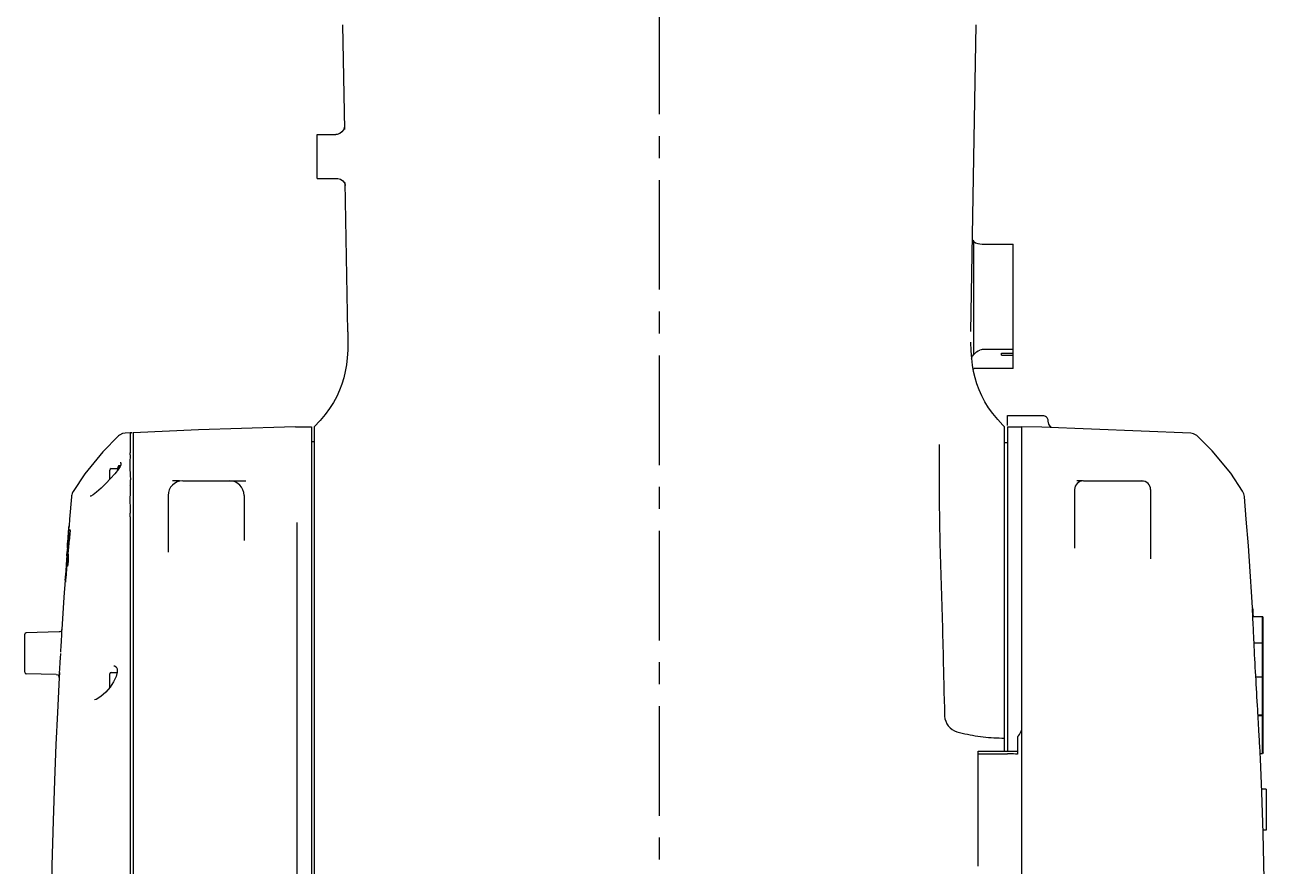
# Model space of a CAD drawing. Header units: millimetres. Extents: x 5828 to 6704, y 123 to 421.
# Drawn here: x 6346.09 to 6367.32, y 244.08 to 258.47 of the extents above; entities that cross this region are included whole.
import ezdxf

# ---------------------------------------------------------------- set-up
doc = ezdxf.new("R2010")
doc.units = ezdxf.units.MM
doc.linetypes.add('CENTER', pattern=[0.6, 0.375, -0.075, 0.075, -0.075])
doc.layers.add('中心线', color=7, linetype='Continuous')
doc.layers.add('外形图', color=7, linetype='Continuous')

msp = doc.modelspace()

# ---------------------------------------------------------------- linework, layer by layer
at = {"layer": '中心线', "linetype": 'CENTER', "ltscale": 5}
msp.add_line((6356.9435, 220.9399), (6356.9435, 286.1022), dxfattribs=at)
at = {"layer": '外形图', "linetype": 'Continuous'}
for p, q in [((6351.5253, 258.4712), (6351.5566, 256.6787)), ((6362.3277, 256.521), (6362.3618, 258.471)), ((6351.5151, 256.6385), (6351.4783, 256.6111)), ((6351.0935, 255.8438), (6351.0935, 256.5938)), ((6351.0935, 256.5938), (6351.4084, 256.5938)), ((6362.2709, 253.2215), (6362.3277, 256.521)), ((6351.0935, 255.8438), (6351.4265, 255.8438)), ((6351.6162, 253.2205), (6351.5722, 255.7727)), ((6362.3186, 254.7673), (6362.2979, 254.7863)), ((6362.3186, 252.8288), (6362.3186, 254.7673)), ((6362.4598, 254.7188), (6362.9936, 254.7188)), ((6362.9936, 252.5909), (6362.9936, 254.7188)), ((6362.274, 252.8958), (6362.2701, 253.042)), ((6362.2831, 252.7643), (6362.274, 252.8958)), ((6362.5061, 252.9187), (6362.5094, 252.9188)), ((6362.9936, 252.9188), (6362.5094, 252.9188)), ((6362.7936, 252.8512), (6362.9936, 252.8512)), ((6362.7936, 252.8199), (6362.7936, 252.8512)), ((6362.7936, 252.8199), (6362.9936, 252.8199)), ((6362.2971, 252.6465), (6362.2831, 252.7643)), ((6362.3161, 252.5374), (6362.2971, 252.6465)), ((6362.3186, 252.5809), (6362.3086, 252.5809)), ((6362.9936, 252.5909), (6362.3186, 252.5909)), ((6362.3186, 252.5809), (6362.3186, 252.5909)), ((6362.8936, 251.7849), (6363.4936, 251.7849)), ((6362.8936, 251.6169), (6362.8936, 251.7849)), ((6363.5712, 251.748), (6363.5719, 251.7471)), ((6350.7243, 251.5937), (6350.7246, 251.5937)), ((6350.7257, 251.5937), (6350.9935, 251.5937)), ((6350.9935, 251.5937), (6350.9935, 241.2948)), ((6351.0435, 251.5942), (6351.0435, 241.2145)), ((6362.8436, 246.0418), (6362.8436, 251.5942)), ((6362.8936, 251.5937), (6363.1436, 251.5937)), ((6362.8936, 251.5936), (6362.8936, 246.0418)), ((6363.1436, 242.1856), (6363.1436, 251.5943)), ((6347.8934, 251.4888), (6347.8064, 251.4842)), ((6347.8933, 251.4888), (6347.8934, 251.4828)), ((6347.9184, 251.4888), (6347.8934, 251.4888)), ((6347.9434, 251.4897), (6347.9434, 235.7185)), ((6350.9935, 251.3437), (6351.0435, 251.3437)), ((6362.8936, 251.3187), (6362.8436, 251.3187)), ((6347.6898, 250.9151), (6347.6761, 250.8775)), ((6347.6934, 250.925), (6347.6934, 250.8704)), ((6347.7284, 250.925), (6347.6934, 250.925)), ((6347.7227, 250.9118), (6347.7002, 250.8798)), ((6347.7341, 250.938), (6347.7227, 250.9118)), ((6347.7263, 250.984), (6347.7276, 250.9838)), ((6347.7276, 250.9838), (6347.7309, 250.9826)), ((6347.7308, 250.9827), (6347.7315, 250.9822)), ((6347.7315, 250.9822), (6347.7348, 250.9757)), ((6347.5459, 250.6926), (6347.5459, 250.8525)), ((6347.6325, 250.791), (6347.5592, 250.7066)), ((6347.5709, 250.8775), (6347.6761, 250.8775)), ((6347.6937, 250.8708), (6347.6325, 250.791)), ((6347.6761, 250.8775), (6347.6761, 250.8479)), ((6347.8919, 250.8309), (6347.8932, 250.8059)), ((6347.8932, 250.8059), (6347.8942, 250.7883)), ((6348.7359, 250.6687), (6348.6201, 250.6687)), ((6348.7934, 250.6687), (6349.8717, 250.6687)), ((6364.0436, 250.5187), (6364.0436, 249.5157)), ((6364.1764, 250.6687), (6364.084, 250.6687)), ((6364.1936, 250.6687), (6365.1936, 250.6687)), ((6365.1987, 250.6687), (6365.214, 250.6687)), ((6365.3436, 250.5187), (6365.3436, 249.3341)), ((6346.8892, 250.393), (6346.8577, 250.0108)), ((6347.891, 250.3409), (6347.8911, 250.3316)), ((6347.8911, 250.3316), (6347.8911, 250.3214)), ((6347.8911, 250.3214), (6347.8911, 250.3171)), ((6347.8915, 250.4037), (6347.8915, 250.4008)), ((6347.8919, 250.4215), (6347.8918, 250.4176)), ((6347.8927, 250.449), (6347.8925, 250.4427)), ((6348.5434, 250.4187), (6348.5434, 249.447)), ((6349.8434, 250.4187), (6349.8434, 249.6464)), ((6366.9792, 250.0135), (6366.9479, 250.3933)), ((6347.8943, 250.0508), (6347.8943, 250.028)), ((6346.8421, 249.8087), (6346.8442, 249.8373)), ((6346.8442, 249.8373), (6346.8459, 249.8591)), ((6346.8457, 249.8411), (6346.8444, 249.8226)), ((6346.8459, 249.8591), (6346.8471, 249.8747)), ((6346.8472, 249.8631), (6346.8469, 249.8579)), ((6346.8471, 249.8747), (6346.8488, 249.8959)), ((6346.8577, 250.0108), (6346.8491, 249.9006)), ((6346.8493, 249.901), (6346.8494, 249.9005)), ((6346.8656, 249.8377), (6346.8666, 249.8161)), ((6350.7435, 249.9578), (6350.7435, 242.1856)), ((6346.825, 249.5806), (6346.8297, 249.6429)), ((6346.8302, 249.6361), (6346.825, 249.5692)), ((6346.8297, 249.6429), (6346.832, 249.6737)), ((6346.8359, 249.7097), (6346.8302, 249.6361)), ((6346.832, 249.6737), (6346.8341, 249.7007)), ((6346.8378, 249.7511), (6346.8373, 249.7451)), ((6346.8381, 249.7557), (6346.8381, 249.7559)), ((6346.8384, 249.7569), (6346.8405, 249.7863)), ((6346.8405, 249.7863), (6346.8421, 249.8087)), ((6346.8117, 249.3964), (6346.8134, 249.421)), ((6346.8189, 249.4086), (6346.8192, 249.4312)), ((6346.8192, 249.4312), (6346.8195, 249.4429)), ((6346.8195, 249.4429), (6346.8228, 249.4829)), ((6346.8195, 249.4429), (6346.8298, 249.4429)), ((6346.8203, 249.5185), (6346.825, 249.5806)), ((6346.8228, 249.4829), (6346.8261, 249.5232)), ((6346.8337, 249.4634), (6346.8307, 249.4311)), ((6346.8422, 249.5536), (6346.8337, 249.4634)), ((6346.8062, 249.3223), (6346.7926, 249.1276)), ((6346.8075, 249.3401), (6346.8062, 249.3223)), ((6346.808, 249.2152), (6346.8162, 249.3106)), ((6346.8109, 249.2112), (6346.8085, 249.183)), ((6346.8109, 249.3846), (6346.8117, 249.3964)), ((6346.8197, 249.3103), (6346.8109, 249.2112)), ((6346.8162, 249.3106), (6346.8181, 249.3323)), ((6346.8181, 249.3323), (6346.819, 249.3427)), ((6346.819, 249.3427), (6346.8362, 249.3427)), ((6346.8197, 249.3103), (6346.8362, 249.3103)), ((6346.8321, 249.2903), (6346.8282, 249.2501)), ((6346.8362, 249.3308), (6346.8321, 249.2903)), ((6346.7836, 248.9957), (6346.7818, 248.9698)), ((6346.7819, 248.9721), (6346.782, 248.9732)), ((6346.7853, 249.0204), (6346.7836, 248.9957)), ((6346.7888, 249.0713), (6346.7853, 249.0204)), ((6346.7924, 249.1226), (6346.7888, 249.0713)), ((6346.7978, 249.0582), (6346.7905, 248.9702)), ((6346.7926, 249.1276), (6346.7924, 249.1226)), ((6346.8085, 249.183), (6346.7978, 249.0582)), ((6346.7818, 248.9698), (6346.7819, 248.9721)), ((6346.7905, 248.9702), (6346.7878, 248.936)), ((6347.8934, 248.3474), (6347.8934, 248.3331)), ((6367.0906, 248.3468), (6367.2537, 248.3468)), ((6367.2687, 248.3318), (6367.2537, 248.3468)), ((6367.2537, 246.0062), (6367.2537, 248.3468)), ((6347.8934, 248.3331), (6347.8934, 248.2922)), ((6347.8934, 248.2922), (6347.8934, 248.0181)), ((6367.2687, 246.0212), (6367.2687, 248.3318)), ((6346.0934, 247.3928), (6346.0934, 248.0439)), ((6346.6801, 248.0837), (6346.1177, 248.069)), ((6347.8934, 248.0181), (6347.8934, 247.8311)), ((6346.702, 247.6368), (6346.707, 247.7152)), ((6347.8934, 247.8311), (6347.8934, 247.7524)), ((6347.8934, 247.7524), (6347.8934, 247.6634)), ((6367.1114, 247.8967), (6367.2537, 247.8967)), ((6367.2687, 247.8817), (6367.2537, 247.8967)), ((6346.69, 247.4493), (6346.6978, 247.5701)), ((6346.6978, 247.5701), (6346.702, 247.6368)), ((6347.8934, 247.6634), (6347.8934, 247.6461)), ((6347.8934, 247.6461), (6347.8934, 247.5314)), ((6347.8934, 247.5314), (6347.8934, 247.4288)), ((6346.632, 247.3542), (6346.1177, 247.3676)), ((6346.6806, 247.302), (6346.6514, 246.7079)), ((6346.6806, 247.3018), (6346.6811, 247.3091)), ((6346.6809, 247.3063), (6346.6806, 247.3017)), ((6346.6856, 247.3883), (6346.6809, 247.3063)), ((6346.6811, 247.3091), (6346.6863, 247.3919)), ((6346.6863, 247.3919), (6346.69, 247.4493)), ((6347.5459, 247.1347), (6347.5459, 247.3662)), ((6347.5709, 247.3912), (6347.673, 247.3912)), ((6347.6741, 247.4552), (6347.6746, 247.3972)), ((6347.8934, 247.4288), (6347.8934, 247.3464)), ((6347.8934, 247.3464), (6347.8934, 247.3208)), ((6347.8934, 247.3208), (6347.8934, 247.303)), ((6347.8934, 247.303), (6347.8934, 247.2113)), ((6367.1422, 247.3142), (6367.2537, 247.3142)), ((6367.2687, 247.2992), (6367.2537, 247.3142)), ((6347.6099, 247.2308), (6347.5502, 247.1398)), ((6347.8934, 247.2113), (6347.8934, 247.1379)), ((6347.8934, 247.1379), (6347.8934, 247.1207)), ((6347.8934, 247.1207), (6347.8934, 247.0964)), ((6347.8934, 247.0964), (6347.8934, 246.9062)), ((6347.3142, 246.9297), (6347.2849, 246.923)), ((6347.8934, 246.9062), (6347.8934, 246.8814)), ((6347.8934, 246.8814), (6347.8934, 246.8613)), ((6347.8934, 246.8613), (6347.8934, 246.848)), ((6347.8934, 246.848), (6347.8934, 246.8343)), ((6347.8934, 246.8343), (6347.8934, 246.8092)), ((6347.8934, 246.8092), (6347.8934, 246.7302)), ((6347.8934, 246.7302), (6347.8934, 244.731)), ((6367.1795, 246.6642), (6367.2537, 246.6642)), ((6367.18, 246.6562), (6367.2537, 246.6562)), ((6367.2687, 246.6792), (6367.2537, 246.6642)), ((6367.2687, 246.6412), (6367.2537, 246.6562)), ((6363.0686, 246.2901), (6363.0686, 245.9944)), ((6367.2117, 246.0968), (6367.1987, 246.3266)), ((6362.3936, 246.0418), (6362.8936, 246.0418)), ((6362.3936, 244.0759), (6362.3936, 246.0418)), ((6367.2168, 246.0062), (6367.2537, 246.0062)), ((6367.2687, 246.0212), (6367.2537, 246.0062)), ((6362.3936, 245.9962), (6362.8936, 245.9962)), ((6367.2217, 245.9129), (6367.2201, 245.9456)), ((6367.2215, 245.9141), (6367.2218, 245.9102)), ((6367.3187, 245.3931), (6367.2425, 245.3931)), ((6367.3187, 245.3931), (6367.3187, 244.6931)), ((6347.8934, 244.731), (6347.8934, 244.7032)), ((6347.8934, 244.7032), (6347.8934, 244.6122)), ((6347.8934, 244.6122), (6347.8934, 243.7877)), ((6367.3187, 244.6931), (6367.2663, 244.6931)), ((6367.2687, 244.6247), (6367.2685, 244.6245)), ((6367.2687, 244.6247), (6367.2687, 244.6931))]:
    msp.add_line(p, q, dxfattribs=at)
for points in [[(6351.5559, 256.7207), (6351.5523, 256.7027), (6351.5398, 256.6719), (6351.5151, 256.6385)], [(6351.4783, 256.6111), (6351.4314, 256.5956), (6351.4084, 256.5938)], [(6351.4265, 255.8438), (6351.4462, 255.8425), (6351.4922, 255.8286), (6351.5291, 255.8032), (6351.5549, 255.7711), (6351.5688, 255.7402), (6351.5733, 255.7214)], [(6351.6162, 253.2205), (6351.617, 253.0524), (6351.6135, 252.9069), (6351.6049, 252.7743), (6351.591, 252.6539), (6351.5717, 252.5411), (6351.5464, 252.4327), (6351.5142, 252.3255), (6351.4742, 252.2189), (6351.426, 252.1134), (6351.3693, 252.009), (6351.3034, 251.9054), (6351.2278, 251.8019), (6351.1421, 251.6989), (6351.0435, 251.5937)], [(6362.283, 252.7663), (6362.2985, 252.7999), (6362.3186, 252.8285)], [(6362.8436, 251.5937), (6362.8168, 251.6211), (6362.7277, 251.7187), (6362.6458, 251.8195), (6362.5734, 251.9205), (6362.5104, 252.0217), (6362.4561, 252.1235), (6362.4099, 252.2262), (6362.3715, 252.3295), (6362.3406, 252.4329), (6362.3161, 252.5374)], [(6363.5937, 251.6882), (6363.5904, 251.7105), (6363.5804, 251.7346), (6363.5719, 251.7471)], [(6350.7254, 251.5937), (6350.531, 251.5889), (6349.0652, 251.541), (6347.9434, 251.4892)], [(6366.0307, 251.4846), (6363.4849, 251.5855), (6363.1436, 251.5942)], [(6363.6507, 251.5789), (6363.6264, 251.6015), (6363.604, 251.6395), (6363.5937, 251.6882)], [(6347.6964, 251.4375), (6347.4265, 251.1656), (6347.1191, 250.7906), (6346.9197, 250.4883)], [(6347.8064, 251.4842), (6347.7645, 251.4768), (6347.7097, 251.4487), (6347.6964, 251.4375)], [(6366.1406, 251.4378), (6366.132, 251.4453), (6366.0774, 251.4755), (6366.0307, 251.4845)], [(6366.9144, 250.4937), (6366.712, 250.7992), (6366.3933, 251.1847), (6366.1407, 251.4378)], [(6347.7348, 250.9757), (6347.7367, 250.9595), (6347.7341, 250.938)], [(6347.5592, 250.7066), (6347.4787, 250.6216), (6347.3968, 250.5415), (6347.3214, 250.4749), (6347.2625, 250.4308)], [(6346.9197, 250.4883), (6346.9139, 250.478), (6346.9033, 250.4546), (6346.8959, 250.4319), (6346.8914, 250.4108), (6346.8893, 250.395), (6346.8892, 250.3931)], [(6366.9479, 250.3936), (6366.9469, 250.4025), (6366.9434, 250.4221), (6366.9373, 250.444), (6366.9281, 250.4675), (6366.9144, 250.4937)], [(6347.2625, 250.4308), (6347.2216, 250.409), (6347.2121, 250.4066)], [(6367.0864, 248.4983), (6367.0746, 248.6816), (6367.0453, 249.1159), (6367.0138, 249.5594), (6366.9792, 250.0135)], [(6346.7819, 248.9721), (6346.7625, 248.6812), (6346.7271, 248.125)], [(6346.7279, 248.125), (6346.7279, 248.125), (6346.7275, 248.123), (6346.7253, 248.1155), (6346.7187, 248.1037), (6346.7072, 248.0926), (6346.6913, 248.0853), (6346.6801, 248.0837)], [(6347.6151, 247.5034), (6347.6239, 247.5027), (6347.6564, 247.4885), (6347.6741, 247.4552)], [(6346.632, 247.3542), (6346.6563, 247.3472), (6346.6749, 247.3276), (6346.6806, 247.3017)], [(6347.6746, 247.3972), (6347.653, 247.3198), (6347.6099, 247.2308)], [(6347.5502, 247.1398), (6347.4774, 247.0526), (6347.3951, 246.9771), (6347.3142, 246.9297)], [(6346.6514, 246.7079), (6346.626, 246.1577), (6346.6001, 245.5399), (6346.5756, 244.8546), (6346.5547, 244.0866), (6346.5408, 243.2115), (6346.5404, 242.1878), (6346.5665, 240.9575), (6346.6472, 239.4361), (6346.8255, 237.7178)], [(6365.9376, 233.6772), (6366.1102, 234.058), (6366.2708, 234.4684), (6366.4196, 234.9072), (6366.557, 235.3753), (6366.6827, 235.873), (6366.797, 236.4013), (6366.9001, 236.9614), (6366.9922, 237.5571), (6367.0733, 238.1912), (6367.1432, 238.8693), (6367.2013, 239.5969), (6367.2465, 240.3722), (6367.2779, 241.1888), (6367.2953, 242.0474), (6367.298, 242.9686), (6367.287, 243.8616), (6367.2681, 244.6403), (6367.2445, 245.345), (6367.2217, 245.9129)]]:
    msp.add_lwpolyline(points, dxfattribs=at)
for centre, radius, start, end in [((6362.5109, 252.6637), 0.2551, 90.08242, 109.95509), ((6362.5097, 252.6684), 0.2504, 90.8374, 110.07434), ((6363.4922, 251.6671), 0.1163, 86.00793, 89.3142), ((6363.4923, 251.6681), 0.1153, 76.37319, 86.03267), ((6347.9184, 251.4638), 0.025, 61.63335, 90), ((6345.7001, 251.204), 2.1956, 357.70249, 358.5304), ((6347.7039, 250.91), 0.015, 134.44366, 160), ((6347.5709, 250.8525), 0.025, 90, 180), ((6353.5491, 251.1191), 5.6645, 182.73171, 182.91614), ((6346.1503, 250.6527), 1.7482, 0.55077, 1.18085), ((6344.7042, 250.6741), 3.1945, 358.36184, 358.80242), ((6345.3686, 250.66), 2.53, 358.80803, 359.19818), ((6345.9779, 250.6526), 1.9206, 359.16462, 0.50387), ((6348.7934, 250.4187), 0.25, 90, 180), ((6349.5934, 250.4187), 0.25, 0, 90), ((6364.1936, 250.5187), 0.15, 90, 180), ((6365.1936, 250.5187), 0.15, 0, 90), ((6351.1842, 250.3463), 3.2932, 179.05093, 180.09282), ((6353.6485, 250.3536), 5.7575, 180.36385, 180.60841), ((6350.8773, 250.3491), 2.9862, 178.68548, 178.9522), ((6351.6378, 250.3308), 3.747, 178.28953, 178.61292), ((6339.8255, 250.0367), 8.0688, 0.09962, 0.55731), ((6328.5196, 251.142), 18.3722, 355.72179, 355.88179), ((6339.2509, 250.3745), 7.6135, 355.98236, 356.10919), ((6384.7354, 246.0286), 38.0609, 174.25633, 174.44857), ((6385.4549, 245.9596), 38.7837, 174.44987, 174.8167), ((6342.8285, 249.9984), 4.0166, 355.75003, 355.88287), ((6345.4239, 249.8113), 1.4144, 355.89246, 356.01339), ((6316.0928, 252.072), 30.8338, 355.60595, 355.72102), ((6385.5679, 245.8405), 38.9033, 174.15043, 174.52298), ((6347.5161, 249.8525), 0.6505, 183.206, 184.15299), ((6367.3542, 247.8556), 20.6003, 175.61142, 175.86757), ((6349.6703, 249.3801), 2.8516, 179.4277, 180.09898), ((6357.7222, 248.5965), 10.9354, 174.92561, 175.13869), ((6349.7425, 249.5189), 2.9133, 179.11987, 179.79548), ((6349.2051, 249.5102), 2.3757, 181.90803, 184.33034), ((6392.8859, 245.3155), 46.2426, 175.16244, 175.46933), ((6362.9655, 248.3068), 16.1906, 176.18334, 176.31048), ((6349.5338, 249.3799), 2.715, 180.09945, 180.78517), ((6349.2511, 249.3729), 2.4322, 181.47522, 183.8403), ((6357.8015, 248.1907), 11.0243, 174.48591, 174.69497), ((6346.1184, 248.044), 0.025, 91.5, 180), ((6308.2221, 250.1228), 38.5601, 356.45086, 356.60507), ((6346.1184, 247.3927), 0.025, 180, 268.5), ((6347.5709, 247.3662), 0.025, 90, 180), ((6362.8936, 246.4687), 0.25, 314.427, 0), ((6362.8977, 254.1166), 8.0749, 269.97117, 270.84395), ((6362.9471, 250.7742), 4.7321, 270.84186, 271.47165), ((6338.7779, 244.448), 28.4816, 3.01405, 3.3186)]:
    msp.add_arc(centre, radius, start, end, dxfattribs=at)
for points in [[(6362.3186, 254.7618), (6362.3594, 254.7343), (6362.4106, 254.7188), (6362.4598, 254.7188)], [(6362.3186, 252.8304), (6362.3463, 252.8629), (6362.3837, 252.8889), (6362.4238, 252.9036)], [(6363.5714, 251.7481), (6363.5586, 251.7639), (6363.5392, 251.7753), (6363.5195, 251.7801)], [(6347.894, 251.116), (6347.8915, 251.0522), (6347.8877, 250.9883), (6347.8885, 250.9244)], [(6347.8885, 250.9244), (6347.8889, 250.8993), (6347.8899, 250.8742), (6347.891, 250.8491)], [(6347.8942, 250.7883), (6347.8959, 250.7551), (6347.8974, 250.7219), (6347.8981, 250.6887)], [(6347.8974, 250.5828), (6347.8961, 250.5382), (6347.8941, 250.4936), (6347.8927, 250.449)], [(6347.8913, 250.2925), (6347.892, 250.2334), (6347.8933, 250.1743), (6347.8939, 250.1152)], [(6367.0848, 248.4982), (6367.0914, 248.4491), (6367.0911, 248.3993), (6367.096, 248.3499)]]:
    msp.add_open_spline(points, degree=3, dxfattribs=at)
for points, knots in [([(6347.8935, 251.4286), (6347.8933, 251.4123), (6347.8913, 251.3187), (6347.8969, 251.225), (6347.895, 251.1477)], [0, 0, 0, 0, 0.1742848, 1, 1, 1, 1]), ([(6347.8934, 251.4828), (6347.8934, 251.4801), (6347.8937, 251.462), (6347.8937, 251.4439), (6347.8935, 251.4286)], [0, 0, 0, 0, 0.1525158, 1, 1, 1, 1]), ([(6361.7287, 251.2904), (6361.7287, 250.8042), (6361.7241, 250.0748), (6361.7532, 249.103), (6361.7787, 248.3748), (6361.7923, 247.7677), (6361.8035, 247.2824), (6361.8097, 246.9779), (6361.82, 246.7369), (6361.8169, 246.5503), (6361.9424, 246.3974), (6362.1806, 246.334), (6362.4782, 246.2815), (6362.7221, 246.2697), (6362.8436, 246.2663)], [0, 0, 0, 0, 0.2503317, 0.3754233, 0.5004469, 0.625449, 0.6879642, 0.7505125, 0.7818021, 0.8130673, 0.8436154, 0.8748584, 0.9374081, 1, 1, 1, 1]), ([(6346.8494, 249.9005), (6346.8494, 249.8972), (6346.8485, 249.8847), (6346.8478, 249.8722), (6346.8472, 249.8631)], [0, 0, 0, 0, 0.2681788, 1, 1, 1, 1]), ([(6346.8488, 249.8959), (6346.8489, 249.8972), (6346.8495, 249.8982), (6346.8489, 249.9009), (6346.8493, 249.9009)], [0, 0, 0, 0, 0.7610958, 1, 1, 1, 1]), ([(6347.8943, 250.028), (6347.8943, 249.8993), (6347.8914, 249.3391), (6347.8934, 248.7789), (6347.8934, 248.3474)], [0, 0, 0, 0, 0.2297973, 1, 1, 1, 1]), ([(6346.8357, 249.7229), (6346.8362, 249.7291), (6346.8367, 249.7385), (6346.8377, 249.7479), (6346.8378, 249.7511)], [0, 0, 0, 0, 0.6599746, 1, 1, 1, 1]), ([(6346.782, 248.9732), (6346.7822, 248.9754), (6346.7828, 248.9799), (6346.7837, 248.9844), (6346.7843, 248.9866)], [0, 0, 0, 0, 0.4965675, 1, 1, 1, 1]), ([(6346.7878, 248.936), (6346.7877, 248.9414), (6346.7877, 248.9522), (6346.7878, 248.963), (6346.7879, 248.9684)], [0, 0, 0, 0, 0.4999862, 1, 1, 1, 1]), ([(6367.0865, 248.4361), (6367.0858, 248.4515), (6367.092, 248.4645), (6367.0795, 248.4983), (6367.0848, 248.4982)], [0, 0, 0, 0, 0.7450082, 1, 1, 1, 1]), ([(6367.1108, 247.9094), (6367.1084, 247.959), (6367.1002, 248.1345), (6367.0923, 248.3101), (6367.0865, 248.4361)], [0, 0, 0, 0, 0.2821529, 1, 1, 1, 1]), ([(6346.7255, 248.0384), (6346.726, 248.0489), (6346.7273, 248.0781), (6346.7288, 248.1073), (6346.7289, 248.126)], [0, 0, 0, 0, 0.3617098, 1, 1, 1, 1]), ([(6346.7145, 247.8393), (6346.7157, 247.8582), (6346.7195, 247.9245), (6346.7232, 247.9909), (6346.7255, 248.0384)], [0, 0, 0, 0, 0.2849762, 1, 1, 1, 1]), ([(6367.1987, 246.3266), (6367.1908, 246.4694), (6367.1604, 246.997), (6367.1295, 247.5245), (6367.1108, 247.9094)], [0, 0, 0, 0, 0.270672, 1, 1, 1, 1]), ([(6363.0686, 245.9944), (6363.0561, 245.9947), (6362.9978, 245.9959), (6362.9394, 245.9962), (6362.8936, 245.9962)], [0, 0, 0, 0, 0.2149656, 1, 1, 1, 1])]:
    msp.add_open_spline(points, degree=3, knots=knots, dxfattribs=at)

doc.saveas('drawing.dxf')
